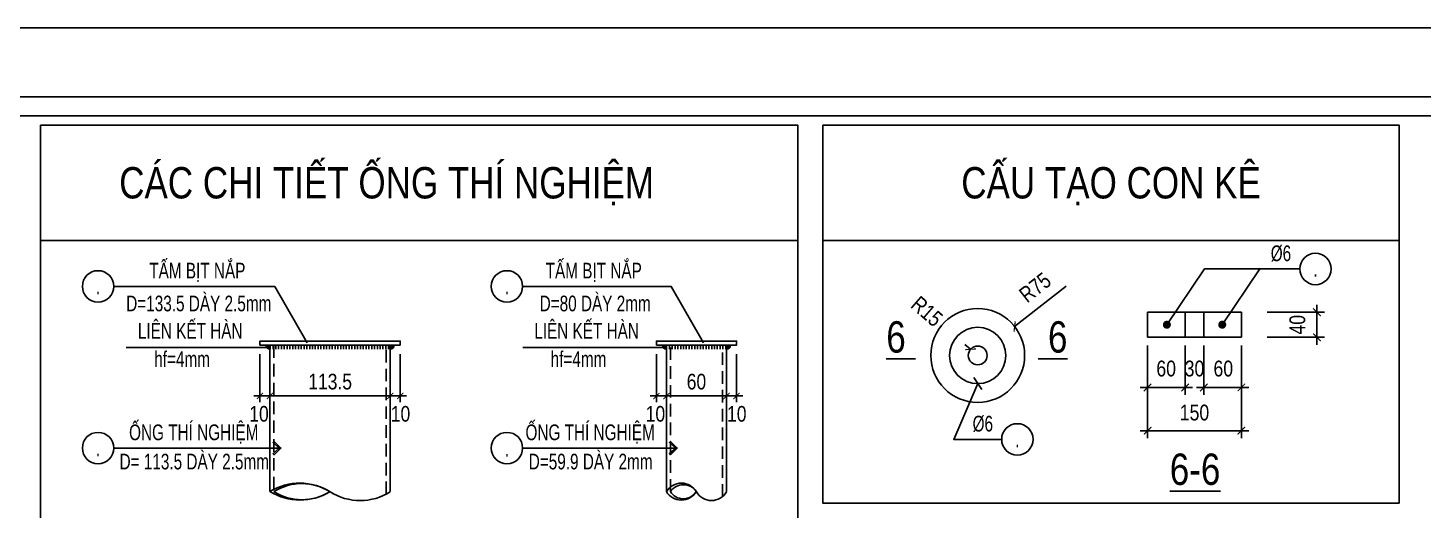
# Model space of a CAD drawing. Extents: x 171424 to 249266, y 74893 to 149166.
# Drawn here: x 227875 to 233442, y 143820 to 145743 of the extents above; entities that cross this region are included whole.
import ezdxf
from ezdxf.enums import TextEntityAlignment as Align

# ---------------------------------------------------------------- set-up
doc = ezdxf.new("R2010")
doc.units = 0
doc.header["$LTSCALE"] = 500
doc.header["$MEASUREMENT"] = 0
doc.header["$PDMODE"] = 3
doc.linetypes.add('HIDDEN', pattern=[0.375, 0.25, -0.125])
doc.layers.get('0').update_dxf_attribs({"linetype": 'CONTINUOUS'})
doc.layers.get('DEFPOINTS').update_dxf_attribs({"linetype": 'CONTINUOUS'})
for name, color, linetype in [('02.CDC.DIM', 1, 'CONTINUOUS'), ('03.CDC.BORDER', 3, 'CONTINUOUS'), ('04.CDC.HIDDEN', 8, 'HIDDEN'), ('05.CDC.STEEL', 4, 'CONTINUOUS'), ('06.CDC.TEXT', 2, 'CONTINUOUS'), ('10.CDC.HATCH', 9, 'CONTINUOUS'), ('11.CDC.NOTE', 8, 'CONTINUOUS'), ('CDC-KHUNGTEN', 7, 'CONTINUOUS'), ('CDC.10.HATCH', 9, 'CONTINUOUS')]:
    doc.layers.add(name, color=color, linetype=linetype)
doc.styles.add('ARIAL', font='arial.ttf', dxfattribs={"width": 0.8})
doc.dimstyles.new('DIM25', dxfattribs={"dimscale": 25, "dimtxt": 2.5, "dimasz": 1, "dimexe": 1, "dimexo": 0, "dimgap": 1, "dimtad": 1, "dimdec": 0, "dimdsep": 46, "dimtxsty": 'ARIAL', "dimblk": 'ARCHTICK', "dimcen": 1, "dimdle": 1, "dimclrd": 1, "dimclre": 1, "dimclrt": 2, "dimadec": 0, "dimazin": 0, "dimtfac": 1, "dimtdec": 0, "dimtix": 1, "dimtmove": 2, "dimatfit": 3, "dimldrblk": 'ARCHTICK', "dimfxl": 1, "dimtolj": 1, "dimtzin": 0, "dimarcsym": 0})
doc.dimstyles.new('DIM25-10', dxfattribs={"dimtxt": 63, "dimasz": 30, "dimexe": 30, "dimexo": 0, "dimgap": 40, "dimtad": 1, "dimdec": 0, "dimlfac": 0.4, "dimzin": 0, "dimdsep": 46, "dimtxsty": 'ARIAL', "dimblk": 'ARCHTICK', "dimblk1": 'ARCHTICK', "dimblk2": 'D', "dimcen": 0, "dimdle": 30, "dimclrd": 1, "dimclre": 1, "dimclrt": 2, "dimadec": 0, "dimazin": 0, "dimtfac": 1, "dimtdec": 0, "dimtix": 1, "dimtofl": 0, "dimtmove": 2, "dimatfit": 3, "dimldrblk": 'ARCHTICK', "dimfxl": 1, "dimtolj": 1, "dimtzin": 0, "dimarcsym": 0})

# ---------------------------------------------------------------- blocks, each defined once
blk = doc.blocks.new('_ArchTick')
at = {"color": 0, "linetype": 'ByBlock', "const_width": 0.15}
blk.add_lwpolyline([(-0.5, -0.5), (0.5, 0.5)], dxfattribs=at)
blk = doc.blocks.new('*D848')
at = {"layer": '02.CDC.DIM', "color": 1, "lineweight": -2, "transparency": 16777216}
for p, q in [((228801, 144441.7), (228801, 144250.2)), ((228841, 144441.7), (228841, 144250.2)), ((228801, 144275.2), (228776, 144275.2)), ((228801, 144275.2), (228841, 144275.2)), ((228841, 144275.2), (228866, 144275.2))]:
    blk.add_line(p, q, dxfattribs=at)
at = {"layer": 'DEFPOINTS', "color": 0, "transparency": 16777216}
for p in [(228801, 144441.7), (228841, 144441.7), (228841, 144275.2)]:
    blk.add_point(p, dxfattribs=at)
at = {"layer": '02.CDC.DIM', "color": 1, "lineweight": -2, "transparency": 16777216, "xscale": 25, "yscale": 25, "zscale": 25}
blk.add_blockref('_ArchTick', (228801, 144275.2), dxfattribs=at)
at = {"layer": '02.CDC.DIM', "color": 1, "lineweight": -2, "transparency": 16777216, "xscale": 25, "yscale": 25, "zscale": 25, "rotation": 180}
blk.add_blockref('_ArchTick', (228841, 144275.2), dxfattribs=at)
at = {"layer": '02.CDC.DIM', "color": 2, "transparency": 16777216, "insert": (228797.2, 144203.7), "char_height": 62.5, "attachment_point": 5, "style": 'ARIAL'}
blk.add_mtext('\\A1;10', dxfattribs=at)
blk = doc.blocks.new('*D849')
at = {"layer": '02.CDC.DIM', "color": 1, "lineweight": -2, "transparency": 16777216}
for p, q in [((228841, 144441.7), (228841, 144250.2)), ((229321, 144441.7), (229321, 144250.2)), ((228816, 144275.2), (229346, 144275.2))]:
    blk.add_line(p, q, dxfattribs=at)
at = {"layer": 'DEFPOINTS', "color": 0, "transparency": 16777216}
for p in [(228841, 144441.7), (229321, 144441.7), (229321, 144275.2)]:
    blk.add_point(p, dxfattribs=at)
at = {"layer": '02.CDC.DIM', "color": 1, "lineweight": -2, "transparency": 16777216, "xscale": 25, "yscale": 25, "zscale": 25, "rotation": 180}
blk.add_blockref('_ArchTick', (228841, 144275.2), dxfattribs=at)
at = {"layer": '02.CDC.DIM', "color": 1, "lineweight": -2, "transparency": 16777216, "xscale": 25, "yscale": 25, "zscale": 25}
blk.add_blockref('_ArchTick', (229321, 144275.2), dxfattribs=at)
at = {"layer": '02.CDC.DIM', "color": 2, "transparency": 16777216, "insert": (229081, 144332.2), "char_height": 62.5, "attachment_point": 5, "style": 'ARIAL'}
blk.add_mtext('\\A1;113.5', dxfattribs=at)
blk = doc.blocks.new('*D850')
at = {"layer": '02.CDC.DIM', "color": 1, "lineweight": -2, "transparency": 16777216}
for p, q in [((229321, 144441.7), (229321, 144250.2)), ((229361, 144441.7), (229361, 144250.2)), ((229321, 144275.2), (229296, 144275.2)), ((229321, 144275.2), (229361, 144275.2)), ((229361, 144275.2), (229386, 144275.2))]:
    blk.add_line(p, q, dxfattribs=at)
at = {"layer": 'DEFPOINTS', "color": 0, "transparency": 16777216}
for p in [(229321, 144441.7), (229361, 144441.7), (229361, 144275.2)]:
    blk.add_point(p, dxfattribs=at)
at = {"layer": '02.CDC.DIM', "color": 1, "lineweight": -2, "transparency": 16777216, "xscale": 25, "yscale": 25, "zscale": 25}
blk.add_blockref('_ArchTick', (229321, 144275.2), dxfattribs=at)
at = {"layer": '02.CDC.DIM', "color": 1, "lineweight": -2, "transparency": 16777216, "xscale": 25, "yscale": 25, "zscale": 25, "rotation": 180}
blk.add_blockref('_ArchTick', (229361, 144275.2), dxfattribs=at)
at = {"layer": '02.CDC.DIM', "color": 2, "transparency": 16777216, "insert": (229361.9, 144203.7), "char_height": 62.5, "attachment_point": 5, "style": 'ARIAL'}
blk.add_mtext('\\A1;10', dxfattribs=at)
blk = doc.blocks.new('*D851')
at = {"layer": '02.CDC.DIM', "color": 1, "lineweight": -2, "transparency": 16777216}
for p, q in [((230382.8, 144441.7), (230382.8, 144250.2)), ((230422.8, 144441.7), (230422.8, 144250.2)), ((230382.8, 144275.2), (230357.8, 144275.2)), ((230382.8, 144275.2), (230422.8, 144275.2)), ((230422.8, 144275.2), (230447.8, 144275.2))]:
    blk.add_line(p, q, dxfattribs=at)
at = {"layer": 'DEFPOINTS', "color": 0, "transparency": 16777216}
for p in [(230382.8, 144441.7), (230422.8, 144441.7), (230422.8, 144275.2)]:
    blk.add_point(p, dxfattribs=at)
at = {"layer": '02.CDC.DIM', "color": 1, "lineweight": -2, "transparency": 16777216, "xscale": 25, "yscale": 25, "zscale": 25}
blk.add_blockref('_ArchTick', (230382.8, 144275.2), dxfattribs=at)
at = {"layer": '02.CDC.DIM', "color": 1, "lineweight": -2, "transparency": 16777216, "xscale": 25, "yscale": 25, "zscale": 25, "rotation": 180}
blk.add_blockref('_ArchTick', (230422.8, 144275.2), dxfattribs=at)
at = {"layer": '02.CDC.DIM', "color": 2, "transparency": 16777216, "insert": (230379, 144203.7), "char_height": 62.5, "attachment_point": 5, "style": 'ARIAL'}
blk.add_mtext('\\A1;10', dxfattribs=at)
blk = doc.blocks.new('*D852')
at = {"layer": '02.CDC.DIM', "color": 1, "lineweight": -2, "transparency": 16777216}
for p, q in [((230422.8, 144441.7), (230422.8, 144250.2)), ((230662.8, 144441.7), (230662.8, 144250.2)), ((230397.8, 144275.2), (230687.8, 144275.2))]:
    blk.add_line(p, q, dxfattribs=at)
at = {"layer": 'DEFPOINTS', "color": 0, "transparency": 16777216}
for p in [(230422.8, 144441.7), (230662.8, 144441.7), (230662.8, 144275.2)]:
    blk.add_point(p, dxfattribs=at)
at = {"layer": '02.CDC.DIM', "color": 1, "lineweight": -2, "transparency": 16777216, "xscale": 25, "yscale": 25, "zscale": 25, "rotation": 180}
blk.add_blockref('_ArchTick', (230422.8, 144275.2), dxfattribs=at)
at = {"layer": '02.CDC.DIM', "color": 1, "lineweight": -2, "transparency": 16777216, "xscale": 25, "yscale": 25, "zscale": 25}
blk.add_blockref('_ArchTick', (230662.8, 144275.2), dxfattribs=at)
at = {"layer": '02.CDC.DIM', "color": 2, "transparency": 16777216, "insert": (230542.8, 144332.1), "char_height": 62.5, "attachment_point": 5, "style": 'ARIAL'}
blk.add_mtext('\\A1;60', dxfattribs=at)
blk = doc.blocks.new('*D853')
at = {"layer": '02.CDC.DIM', "color": 1, "lineweight": -2, "transparency": 16777216}
for p, q in [((230662.8, 144441.7), (230662.8, 144250.2)), ((230702.8, 144441.7), (230702.8, 144250.2)), ((230662.8, 144275.2), (230637.8, 144275.2)), ((230662.8, 144275.2), (230702.8, 144275.2)), ((230702.8, 144275.2), (230727.8, 144275.2))]:
    blk.add_line(p, q, dxfattribs=at)
at = {"layer": 'DEFPOINTS', "color": 0, "transparency": 16777216}
for p in [(230662.8, 144441.7), (230702.8, 144441.7), (230702.8, 144275.2)]:
    blk.add_point(p, dxfattribs=at)
at = {"layer": '02.CDC.DIM', "color": 1, "lineweight": -2, "transparency": 16777216, "xscale": 25, "yscale": 25, "zscale": 25}
blk.add_blockref('_ArchTick', (230662.8, 144275.2), dxfattribs=at)
at = {"layer": '02.CDC.DIM', "color": 1, "lineweight": -2, "transparency": 16777216, "xscale": 25, "yscale": 25, "zscale": 25, "rotation": 180}
blk.add_blockref('_ArchTick', (230702.8, 144275.2), dxfattribs=at)
at = {"layer": '02.CDC.DIM', "color": 2, "transparency": 16777216, "insert": (230703.7, 144203.7), "char_height": 62.5, "attachment_point": 5, "style": 'ARIAL'}
blk.add_mtext('\\A1;10', dxfattribs=at)
blk = doc.blocks.new('KHUNG A1')
at = {"layer": 'CDC-KHUNGTEN'}
blk.add_lwpolyline([(10366.22, 712.17), (10366.22, 1278.17), (9655.22, 1278.17), (9655.22, 712.17)], close=True, dxfattribs=at)
at = {"layer": 'CDC.10.HATCH', "color": 8}
blk.add_lwpolyline([(9652.22, 709.17), (10447.22, 709.17), (10447.22, 1281.17), (9652.22, 1281.17)], close=True, dxfattribs=at)
at = {"layer": 'DEFPOINTS', "color": 1}
blk.add_lwpolyline([(9617.22, 698.17), (9617.22, 1292.17), (10458.22, 1292.17), (10458.22, 698.17), (9617.22, 698.17)], close=True, dxfattribs=at)
blk = doc.blocks.new('*D975')
at = {"layer": '02.CDC.DIM', "color": 1, "lineweight": -2, "transparency": 16777216}
blk.add_line((232017.8, 144713.2), (231812.5, 144552.3), dxfattribs=at)
at = {"layer": 'DEFPOINTS', "color": 0, "transparency": 16777216}
for p in [(231812.5, 144552.3), (231665.2, 144436.8)]:
    blk.add_point(p, dxfattribs=at)
at = {"layer": '02.CDC.DIM', "color": 1, "lineweight": -2, "transparency": 16777216, "xscale": 30, "yscale": 30, "zscale": 30, "rotation": 218.0837474083358}
blk.add_blockref('_ArchTick', (231812.5, 144552.3), dxfattribs=at)
at = {"layer": '02.CDC.DIM', "color": 2, "transparency": 16777216, "insert": (231894.3, 144707.9), "char_height": 63, "attachment_point": 5, "rotation": 38.0837, "style": 'ARIAL'}
blk.add_mtext('\\A1;R75', dxfattribs=at)
blk = doc.blocks.new('D')
at = {"layer": '02.CDC.DIM'}
for p, q in [((-50, -50), (50, 50)), ((-86.75, 0), (86.75, 0))]:
    blk.add_line(p, q, dxfattribs=at)
blk = doc.blocks.new('*D976')
at = {"layer": '02.CDC.DIM', "color": 1, "lineweight": -2, "transparency": 16777216}
for p, q in [((232343, 144476.4), (232343, 144279.2)), ((232492.7, 144476.4), (232492.7, 144279.2)), ((232313, 144309.2), (232522.7, 144309.2))]:
    blk.add_line(p, q, dxfattribs=at)
at = {"layer": 'DEFPOINTS', "color": 0, "transparency": 16777216}
for p in [(232343, 144476.4), (232492.7, 144476.4), (232492.7, 144309.2)]:
    blk.add_point(p, dxfattribs=at)
at = {"layer": '02.CDC.DIM', "color": 1, "lineweight": -2, "transparency": 16777216, "xscale": 30, "yscale": 30, "zscale": 30, "rotation": 180}
blk.add_blockref('_ArchTick', (232343, 144309.2), dxfattribs=at)
at = {"layer": '02.CDC.DIM', "color": 1, "lineweight": -2, "transparency": 16777216, "xscale": 30, "yscale": 30, "zscale": 30}
blk.add_blockref('_ArchTick', (232492.7, 144309.2), dxfattribs=at)
at = {"layer": '02.CDC.DIM', "color": 2, "transparency": 16777216, "insert": (232417.2, 144384.3), "char_height": 63, "attachment_point": 5, "style": 'ARIAL'}
blk.add_mtext('\\A1;60', dxfattribs=at)
blk = doc.blocks.new('*D977')
at = {"layer": '02.CDC.DIM', "color": 1, "lineweight": -2, "transparency": 16777216}
for p, q in [((232492.7, 144476.4), (232492.7, 144279.2)), ((232567.6, 144476.4), (232567.6, 144279.2)), ((232492.7, 144309.2), (232462.7, 144309.2)), ((232567.6, 144309.2), (232597.6, 144309.2))]:
    blk.add_line(p, q, dxfattribs=at)
at = {"layer": 'DEFPOINTS', "color": 0, "transparency": 16777216}
for p in [(232492.7, 144476.4), (232567.6, 144476.4), (232567.6, 144309.2)]:
    blk.add_point(p, dxfattribs=at)
at = {"layer": '02.CDC.DIM', "color": 1, "lineweight": -2, "transparency": 16777216, "xscale": 30, "yscale": 30, "zscale": 30}
blk.add_blockref('_ArchTick', (232492.7, 144309.2), dxfattribs=at)
at = {"layer": '02.CDC.DIM', "color": 1, "lineweight": -2, "transparency": 16777216, "xscale": 30, "yscale": 30, "zscale": 30, "rotation": 180}
blk.add_blockref('_ArchTick', (232567.6, 144309.2), dxfattribs=at)
at = {"layer": '02.CDC.DIM', "color": 2, "transparency": 16777216, "insert": (232530.2, 144384.3), "char_height": 63, "attachment_point": 5, "style": 'ARIAL'}
blk.add_mtext('\\A1;30', dxfattribs=at)
blk = doc.blocks.new('*D978')
at = {"layer": '02.CDC.DIM', "color": 1, "lineweight": -2, "transparency": 16777216}
for p, q in [((232567.6, 144476.4), (232567.6, 144279.2)), ((232717.3, 144476.4), (232717.3, 144279.2)), ((232537.6, 144309.2), (232747.3, 144309.2))]:
    blk.add_line(p, q, dxfattribs=at)
at = {"layer": 'DEFPOINTS', "color": 0, "transparency": 16777216}
for p in [(232567.6, 144476.4), (232717.3, 144476.4), (232717.3, 144309.2)]:
    blk.add_point(p, dxfattribs=at)
at = {"layer": '02.CDC.DIM', "color": 1, "lineweight": -2, "transparency": 16777216, "xscale": 30, "yscale": 30, "zscale": 30, "rotation": 180}
blk.add_blockref('_ArchTick', (232567.6, 144309.2), dxfattribs=at)
at = {"layer": '02.CDC.DIM', "color": 1, "lineweight": -2, "transparency": 16777216, "xscale": 30, "yscale": 30, "zscale": 30}
blk.add_blockref('_ArchTick', (232717.3, 144309.2), dxfattribs=at)
at = {"layer": '02.CDC.DIM', "color": 2, "transparency": 16777216, "insert": (232645.1, 144384.3), "char_height": 63, "attachment_point": 5, "style": 'ARIAL'}
blk.add_mtext('\\A1;60', dxfattribs=at)
blk = doc.blocks.new('*D979')
at = {"layer": '02.CDC.DIM', "color": 1, "lineweight": -2, "transparency": 16777216}
for p, q in [((232343, 144476.4), (232343, 144106.7)), ((232717.3, 144476.4), (232717.3, 144106.7)), ((232313, 144136.7), (232747.3, 144136.7))]:
    blk.add_line(p, q, dxfattribs=at)
at = {"layer": 'DEFPOINTS', "color": 0, "transparency": 16777216}
for p in [(232343, 144476.4), (232717.3, 144476.4), (232717.3, 144136.7)]:
    blk.add_point(p, dxfattribs=at)
at = {"layer": '02.CDC.DIM', "color": 1, "lineweight": -2, "transparency": 16777216, "xscale": 30, "yscale": 30, "zscale": 30, "rotation": 180}
blk.add_blockref('_ArchTick', (232343, 144136.7), dxfattribs=at)
at = {"layer": '02.CDC.DIM', "color": 1, "lineweight": -2, "transparency": 16777216, "xscale": 30, "yscale": 30, "zscale": 30}
blk.add_blockref('_ArchTick', (232717.3, 144136.7), dxfattribs=at)
at = {"layer": '02.CDC.DIM', "color": 2, "transparency": 16777216, "insert": (232530.2, 144208.8), "char_height": 63, "attachment_point": 5, "style": 'ARIAL'}
blk.add_mtext('\\A1;150', dxfattribs=at)
blk = doc.blocks.new('*D980')
at = {"layer": '02.CDC.DIM', "color": 1, "lineweight": -2, "transparency": 16777216}
for p, q in [((232819.6, 144609.3), (233048.8, 144609.3)), ((233018.8, 144639.3), (233018.8, 144479.3)), ((232819.6, 144509.3), (233048.8, 144509.3))]:
    blk.add_line(p, q, dxfattribs=at)
at = {"layer": 'DEFPOINTS', "color": 0, "transparency": 16777216}
for p in [(232819.6, 144609.3), (232819.6, 144509.3), (233018.8, 144509.3)]:
    blk.add_point(p, dxfattribs=at)
at = {"layer": '02.CDC.DIM', "color": 1, "lineweight": -2, "transparency": 16777216, "xscale": 30, "yscale": 30, "zscale": 30}
for p, rotation in [((233018.8, 144609.3), 90), ((233018.8, 144509.3), 270)]:
    blk.add_blockref('_ArchTick', p, dxfattribs=dict(at, rotation=rotation))
at = {"layer": '02.CDC.DIM', "color": 2, "transparency": 16777216, "insert": (232941, 144559.3), "char_height": 63, "attachment_point": 5, "rotation": 90, "style": 'ARIAL'}
blk.add_mtext('\\A1;40', dxfattribs=at)
blk = doc.blocks.new('*D981')
at = {"layer": '02.CDC.DIM', "color": 1, "lineweight": -2, "transparency": 16777216}
blk.add_line((231636.9, 144461.4), (231614.2, 144481), dxfattribs=at)
at = {"layer": 'DEFPOINTS', "color": 0, "transparency": 16777216}
for p in [(231636.9, 144461.4), (231665.2, 144436.8)]:
    blk.add_point(p, dxfattribs=at)
at = {"layer": '02.CDC.DIM', "color": 1, "lineweight": -2, "transparency": 16777216, "xscale": 30, "yscale": 30, "zscale": 30, "rotation": 319.1011653613874}
blk.add_blockref('_ArchTick', (231636.9, 144461.4), dxfattribs=at)
at = {"layer": '02.CDC.DIM', "color": 2, "transparency": 16777216, "insert": (231462.3, 144612.5), "char_height": 63, "attachment_point": 5, "rotation": 319.1012, "style": 'ARIAL'}
blk.add_mtext('\\A1;R15', dxfattribs=at)

msp = doc.modelspace()

# ---------------------------------------------------------------- hatches: boundary and pattern name
at = {"layer": '10.CDC.HATCH'}
for points in [[(228840.96, 144461.89, -0.4142136), (228824.96, 144477.89), (228840.96, 144477.89)], [(229320.96, 144461.89), (229320.96, 144477.89), (229336.96, 144477.89, -0.4142136)], [(230422.77, 144461.89, -0.4142136), (230406.77, 144477.89), (230422.77, 144477.89)], [(230662.77, 144461.89), (230662.77, 144477.89), (230678.77, 144477.89, -0.4142136)]]:
    msp.add_hatch(color=256, dxfattribs=at).paths.add_polyline_path(points)
h = msp.add_hatch(dxfattribs=at)
h.set_pattern_fill('ANSI31', color=256, scale=90, angle=45, style=0)
h.set_pattern_definition([(270, (137998.152, 173686.033), (-11.25, -2e-15), [])])
h.paths.add_polyline_path([(229320.96, 144461.89), (228840.96, 144461.89), (228840.96, 144477.89), (229320.96, 144477.89)])
h = msp.add_hatch(dxfattribs=at)
h.set_pattern_fill('ANSI31', color=256, scale=90, angle=45, style=0)
h.set_pattern_definition([(270, (137903.6, 171608.096), (-11.25, -2e-15), [])])
h.paths.add_polyline_path([(230662.77, 144461.89), (230422.77, 144461.89), (230422.77, 144477.89), (230662.77, 144477.89)])

# ---------------------------------------------------------------- linework, layer by layer
at = {"layer": '03.CDC.BORDER'}
for p, q in [((227925.02, 144895.41), (230946.91, 144895.41)), ((231046.91, 144895.41), (233346.91, 144895.41)), ((232342.97, 144609.26), (232717.34, 144609.26)), ((232342.97, 144609.26), (232342.97, 144509.26)), ((232492.7, 144609.26), (232492.7, 144509.26)), ((232567.6, 144609.26), (232567.6, 144509.26)), ((232717.34, 144609.26), (232717.34, 144509.26)), ((228800.96, 144477.89), (229360.96, 144477.89)), ((228840.96, 143893.85), (228840.96, 144477.89)), ((229320.96, 143893.85), (229320.96, 144477.89)), ((230382.77, 144477.89), (230702.77, 144477.89)), ((230422.77, 143893.85), (230422.77, 144477.89)), ((230662.77, 143893.85), (230662.77, 144477.89)), ((232342.97, 144509.26), (232717.34, 144509.26))]:
    msp.add_line(p, q, dxfattribs=at)
for points in [[(227925.02, 145355.41), (230946.91, 145355.41), (230946.91, 140426.68), (227925.02, 140426.68)], [(231046.91, 145355.41), (233346.91, 145355.41), (233346.91, 143848.39), (231046.91, 143848.39)], [(228800.96, 144477.89), (228800.96, 144493.89), (229360.96, 144493.89), (229360.96, 144477.89)], [(230382.77, 144477.89), (230382.77, 144493.89), (230702.77, 144493.89), (230702.77, 144477.89)]]:
    msp.add_lwpolyline(points, close=True, dxfattribs=at)
for radius in [187.18, 37.45]:
    msp.add_circle((231665.16, 144436.85), radius, dxfattribs=at)
at = {"layer": '04.CDC.HIDDEN', "ltscale": 0.4}
for p, q in [((228856.96, 143902.86), (228856.96, 144477.89)), ((229304.96, 143883.79), (229304.96, 144477.89)), ((230438.77, 143893.85), (230438.77, 144477.89)), ((230646.77, 143874.1), (230646.77, 144477.89))]:
    msp.add_line(p, q, dxfattribs=at)
at = {"layer": '05.CDC.STEEL', "const_width": 16}
for points in [[(232412.99, 144555.38, 1), (232426.85, 144563.38, 1)], [(232633.96, 144555.38, 1), (232647.82, 144563.38, 1)]]:
    msp.add_lwpolyline(points, format="xyb", close=True, dxfattribs=at)
at = {"layer": '05.CDC.STEEL'}
msp.add_circle((231665.16, 144436.85), 112.15, dxfattribs=at)
for centre, start, end in [((228840.96, 144477.89), 180, 270), ((229320.96, 144477.89), 270, 0), ((230422.77, 144477.89), 180, 270), ((230662.77, 144477.89), 270, 0)]:
    msp.add_arc(centre, 16, start, end, dxfattribs=at)
at = {"layer": '11.CDC.NOTE'}
for p, q in [((232640.89, 144559.38), (232791.23, 144781.61)), ((228829.65, 144468.48), (228267.63, 144468.48)), ((230411.46, 144468.48), (229849.44, 144468.48)), ((231649.13, 144348.46), (231681.2, 144300.94))]:
    msp.add_line(p, q, dxfattribs=at)
for points in [[(232419.92, 144559.38), (232570.25, 144781.61), (232950.45, 144781.61)], [(228989.64, 144487.08), (228860.14, 144712.42), (228217.38, 144712.42)], [(230571.45, 144487.08), (230441.95, 144712.42), (229849.19, 144712.42)], [(231665.16, 144324.7), (231569.7, 144102.32), (231760.78, 144102.32)], [(228884.37, 144067.55), (228857.64, 144040.82), (228853.19, 144045.28), (228878.07, 144067.55), (228853.19, 144089.83), (228857.64, 144094.28), (228884.37, 144067.55), (228884.37, 144067.55), (228217.38, 144067.55)], [(230466.18, 144067.55), (230439.45, 144040.82), (230435, 144045.28), (230459.88, 144067.55), (230435, 144089.83), (230439.45, 144094.28), (230466.18, 144067.55), (230466.18, 144067.55), (229849.19, 144067.55)]]:
    msp.add_lwpolyline(points, dxfattribs=at)
for points in [[(229320.96, 143892.99, -0.2889796), (229080.71, 143892.99, 0.2859795), (228840.96, 143893.85, 0.5725531)], [(229080.71, 143892.99, 0.2918231), (228856.96, 143893.85)], [(230662.77, 143892.99, -0.5773503), (230542.52, 143892.99, 0.5725531), (230422.77, 143893.85, 0.5725531)], [(230542.52, 143892.99, 0.54159), (230438.77, 143893.85)], [(228840.96, 143893.85, 0.2823727), (229079.76, 143893.58, 0.2823727)], [(228856.96, 143893.85, 0.2888372), (229079.76, 143893.58, 0.129847)], [(230422.77, 143893.85, 0.5677757), (230542.01, 143893.85, 0.5677757)], [(230438.77, 143893.85, 0.553437), (230541.99, 143893.8, 0.219216)]]:
    msp.add_lwpolyline(points, format="xyb", dxfattribs=at)
for centre in [(233012.95, 144781.61), (228154.88, 144712.42), (229786.69, 144712.42), (231823.28, 144102.32), (228154.88, 144067.55), (229786.69, 144067.55)]:
    msp.add_circle(centre, 62.5, dxfattribs=at)

# ---------------------------------------------------------------- block references
at = {"xscale": 25, "yscale": 25, "zscale": 25}
msp.add_blockref('KHUNG A1', (-24031.47, 113438.58), dxfattribs=at)

# ---------------------------------------------------------------- texts
at = {"layer": '06.CDC.TEXT', "style": 'ARIAL'}
for s, height, width, p in [('CÁC CHI TIẾT ỐNG THÍ NGHIỆM', 125, 0.8, (229306.42, 145062.96)), ('CẤU TẠO CON KÊ', 125, 0.8, (232197.19, 145062.96)), ('hf=4mm', 62.5, 0.7, (228490.33, 144391.08)), ('hf=4mm', 62.5, 0.7, (230072.14, 144391.08))]:
    msp.add_text(s, height=height, dxfattribs=dict(at, width=width)).set_placement(p, align=Align.CENTER)
for s, height, width, p in [('%%C6', 62.5, 0.7, (232875.21, 144844.35)), ('TẤM BỊT NẮP', 62.5, 0.7, (228551.16, 144777.7)), ('TẤM BỊT NẮP', 62.5, 0.7, (230132.97, 144777.7)), ('D=133.5 DÀY 2.5mm', 62.5, 0.7, (228556.92, 144651.82)), ('D=80 DÀY 2mm', 62.5, 0.7, (230138.73, 144651.82)), ('LIÊN KẾT HÀN', 62.5, 0.7, (228522.6, 144544.41)), ('LIÊN KẾT HÀN', 62.5, 0.7, (230104.41, 144544.41)), ('%%U6 ', 125, 0.8, (231358.56, 144510.77)), ('%%U 6', 125, 0.8, (231964.91, 144510.77)), ('%%C6', 62.5, 0.7, (231685.54, 144165.06)), ('ỐNG THÍ NGHIỆM', 62.5, 0.7, (228536.76, 144132.84)), ('ỐNG THÍ NGHIỆM', 62.5, 0.7, (230118.57, 144132.84)), ('D= 113.5 DÀY 2.5mm', 62.5, 0.7, (228538.88, 144021.4)), ('D=59.9 DÀY 2mm', 62.5, 0.7, (230120.69, 144021.4)), ('%%U6-6', 125, 0.8, (232532.48, 143983.22))]:
    msp.add_text(s, height=height, dxfattribs=dict(at, width=width)).set_placement(p, align=Align.MIDDLE)
at = {"layer": '06.CDC.TEXT', "style": 'ARIAL', "width": 0.7}
for p in [(233012.95, 144781.61), (228154.88, 144712.42), (229786.69, 144712.42), (228154.88, 144066.37), (229786.69, 144065.12), (231823.28, 144102.32)]:
    msp.add_text('.', height=62.5, dxfattribs=at).set_placement(p, align=Align.MIDDLE_CENTER)

# ---------------------------------------------------------------- dimensions: what is measured, and where the dimension line sits
at = {"layer": '02.CDC.DIM'}
dim = msp.add_radius_dim(center=(231665.16, 144436.85), mpoint=(231812.5, 144552.31), dimstyle='DIM25-10', dxfattribs=at)
dim.commit()
dim.dimension.update_dxf_attribs({"geometry": '*D975', "text_midpoint": (231894.32, 144707.95)})
dim = msp.add_radius_dim(center=(231665.16, 144436.85), mpoint=(231636.85, 144461.37), dimstyle='DIM25-10', dxfattribs=at)
dim.commit()
dim.dimension.update_dxf_attribs({"geometry": '*D981', "text_midpoint": (231462.33, 144612.54), "dimtype": 164})
dim = msp.add_linear_dim(base=(233018.85, 144509.26), p1=(232819.62, 144609.26), p2=(232819.62, 144509.26), angle=90, dimstyle='DIM25-10', dxfattribs=at)
dim.commit()
dim.dimension.update_dxf_attribs({"geometry": '*D980', "text_midpoint": (232940.96, 144559.26), "dimtype": 160})
for base, p1, p2, picture, middle in [((232492.7, 144309.18), (232342.97, 144476.45), (232492.7, 144476.45), '*D976', (232417.19, 144384.28)), ((232567.6, 144309.18), (232492.7, 144476.45), (232567.6, 144476.45), '*D977', (232530.15, 144384.28)), ((232717.34, 144309.18), (232567.6, 144476.45), (232717.34, 144476.45), '*D978', (232645.09, 144384.28))]:
    dim = msp.add_linear_dim(base=base, p1=p1, p2=p2, dimstyle='DIM25-10', dxfattribs=at)
    dim.commit()
    dim.dimension.update_dxf_attribs({"geometry": picture, "text_midpoint": middle, "dimtype": 160})
dim = msp.add_linear_dim(base=(232717.34, 144136.66), p1=(232342.97, 144476.45), p2=(232717.34, 144476.45), dimstyle='DIM25-10', dxfattribs=at)
dim.commit()
dim.dimension.update_dxf_attribs({"geometry": '*D979', "text_midpoint": (232530.15, 144208.82)})
for base, p1, p2, picture, middle in [((228840.96, 144275.23), (228800.96, 144441.74), (228840.96, 144441.74), '*D848', (228797.17, 144203.73)), ((229360.96, 144275.23), (229320.96, 144441.74), (229360.96, 144441.74), '*D850', (229361.92, 144203.73)), ((230422.77, 144275.23), (230382.77, 144441.74), (230422.77, 144441.74), '*D851', (230378.98, 144203.73)), ((230702.77, 144275.23), (230662.77, 144441.74), (230702.77, 144441.74), '*D853', (230703.73, 144203.73))]:
    dim = msp.add_linear_dim(base=base, p1=p1, p2=p2, text='10', dimstyle='DIM25', dxfattribs=at)
    dim.commit()
    dim.dimension.update_dxf_attribs({"geometry": picture, "text_midpoint": middle, "dimtype": 160})
for base, p1, p2, text, picture, middle in [((229320.96, 144275.23), (228840.96, 144441.74), (229320.96, 144441.74), '113.5', '*D849', (229080.96, 144332.16)), ((230662.77, 144275.23), (230422.77, 144441.74), (230662.77, 144441.74), '60', '*D852', (230542.77, 144332.14))]:
    dim = msp.add_linear_dim(base=base, p1=p1, p2=p2, text=text, dimstyle='DIM25', dxfattribs=at)
    dim.commit()
    dim.dimension.update_dxf_attribs({"geometry": picture, "text_midpoint": middle})

doc.saveas('drawing.dxf')
